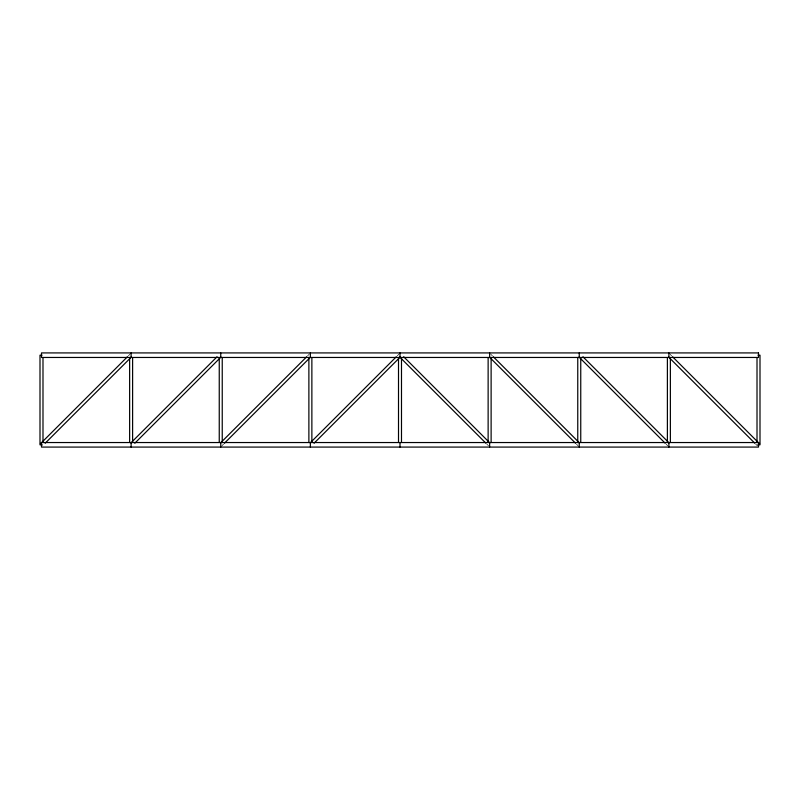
<?xml version="1.0" encoding="UTF-8"?>
<svg xmlns="http://www.w3.org/2000/svg" width="800" height="800" viewBox="0 0 800 800"><rect width="100%" height="100%" fill="white"/><g stroke="black" fill="none" stroke-linecap="round" stroke-linejoin="round"><path stroke-width="0.6" stroke-dasharray="4 3" d="M128.31 355.89L130.06 354.13M307.56 355.89L309.32 354.13M221.8 445.87L223.56 444.11M397.19 355.89L398.94 354.13M669.94 354.13L671.69 355.89M755.69 444.11L757.45 445.87M666.07 444.11L667.82 445.87M490.68 354.13L492.44 355.89M576.44 444.11L578.2 445.87M486.81 444.11L488.57 445.87"/><path stroke-width="1.2" d="M127.43 356.77L40.44 443.76L41.85 445.17M45.19 443.23L131.3 357.12M130.94 442.88L217.05 356.77M134.81 443.23L220.92 357.12M220.57 442.88L306.68 356.77M224.44 443.23L310.55 357.12M310.2 442.88L396.31 356.77M314.07 443.23L400.18 357.12M758.15 445.17L759.56 443.76L672.57 356.77M41.99 355.19L40 355.19L40 444.81L41.99 444.81M758.01 355.19L760 355.19L760 444.81L758.01 444.81M668.7 357.12L754.81 443.23M582.95 356.77L669.06 442.88M579.08 357.12L665.19 443.23M493.32 356.77L579.43 442.88M489.45 357.12L575.56 443.23M403.69 356.77L489.8 442.88M399.82 357.12L485.93 443.23M757.01 357.68L757.01 442.32M670.37 357.68L670.37 442.32M668.88 352.92L668.88 357.46M668.88 442.54L668.88 447.08M667.39 357.68L667.39 442.32M580.75 357.68L580.75 442.32M579.25 352.92L579.25 357.46M579.25 442.54L579.25 447.08M577.76 357.68L577.76 442.32M491.12 357.68L491.12 442.32M489.63 352.92L489.63 357.46M489.63 442.54L489.63 447.08M488.13 357.68L488.13 442.32M401.49 357.68L401.49 442.32M400 352.92L400 357.46M400 442.54L400 447.08M398.51 357.68L398.51 442.32M311.87 357.68L311.87 442.32M310.37 352.92L310.37 357.46M310.37 442.54L310.37 447.08M308.88 357.68L308.88 442.32M222.24 357.68L222.24 442.32M220.75 352.92L220.75 357.46M220.75 442.54L220.75 447.08M219.25 357.68L219.25 442.32M132.61 357.68L132.61 442.32M131.12 352.92L131.12 357.46M131.12 442.54L131.12 447.08M129.63 357.68L129.63 442.32M42.99 357.68L42.99 442.32M758.51 352.92L41.49 352.92L41.49 357.46L758.51 357.46L758.51 352.92M758.51 442.54L41.49 442.54L41.49 447.08L758.51 447.08L758.51 442.54"/></g></svg>
